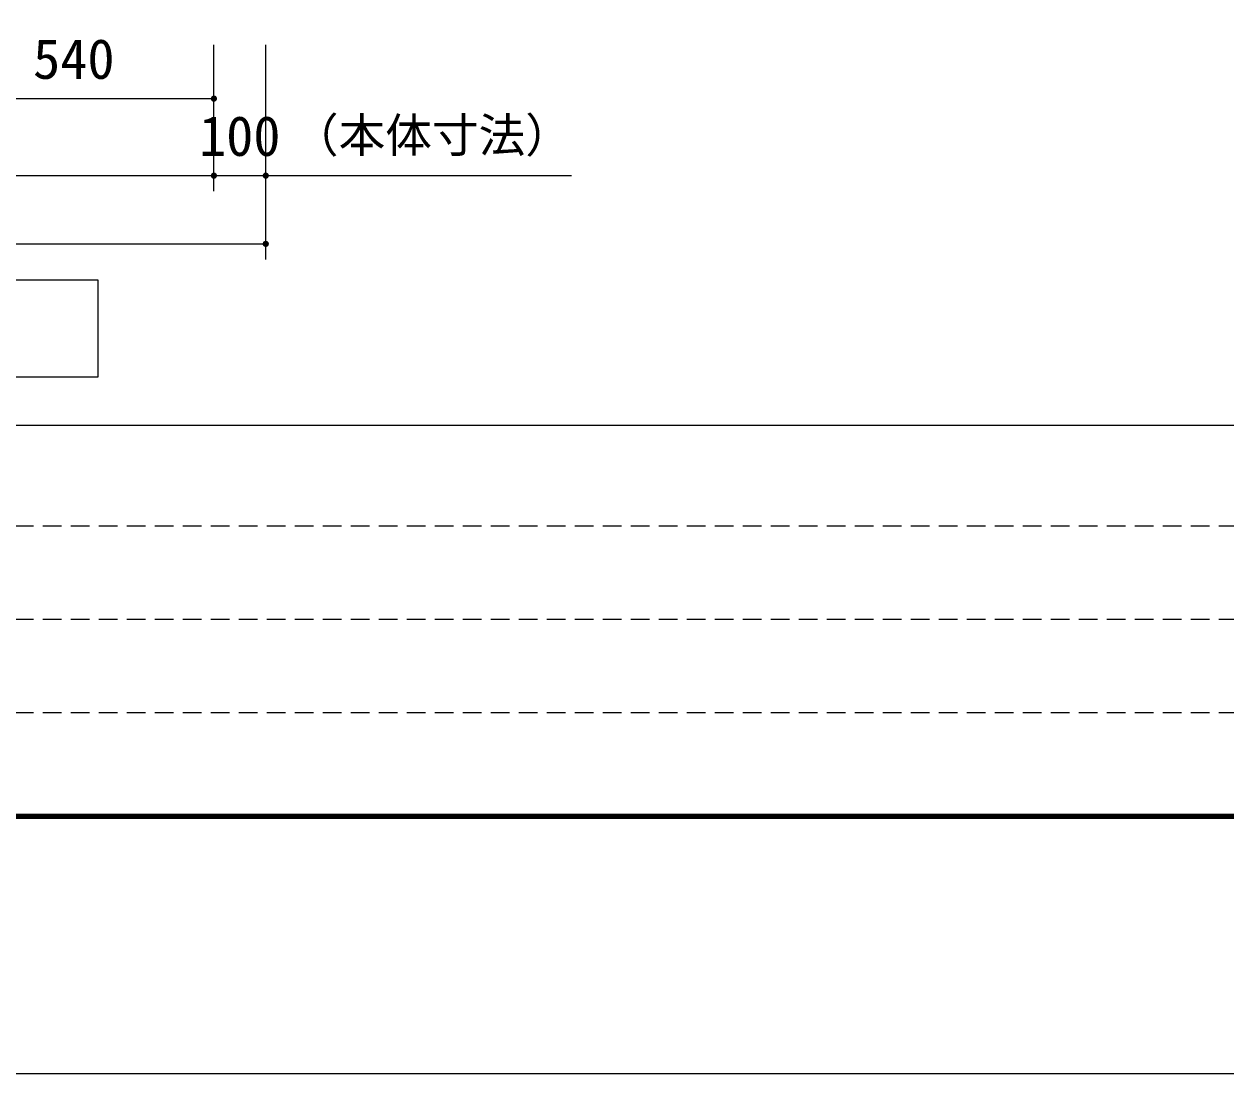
# Model space of a CAD drawing. Units: millimetres, scale not verified. Extents: x -11715 to 8910, y -9164 to 6308.
# Drawn here: x -3720 to -1402, y -6308 to -4283 of the extents above; entities that cross this region are included whole.
import ezdxf
from ezdxf.enums import TextEntityAlignment as Align

# ---------------------------------------------------------------- set-up
doc = ezdxf.new("R2010")
doc.units = ezdxf.units.MM
doc.header["$LTSCALE"] = 30
doc.linetypes.add('DASHED1', pattern=[1.8, 1.2, -0.6])
for name, color, linetype, lineweight in [('0-0_製作', 5, 'Continuous', 25), ('0-1_機器', 2, 'Continuous', 25), ('0-F_図面枠', 7, 'Continuous', 25), ('1-0_Axis_waku', 7, 'Continuous', 25)]:
    doc.layers.add(name, color=color, linetype=linetype, lineweight=lineweight)
doc.styles.add('ＭＳ ゴシック', font='')
doc.styles.get('ＭＳ ゴシック').set_extended_font_data('MS Gothic')

msp = doc.modelspace()

# ---------------------------------------------------------------- linework, layer by layer
at = {"layer": '0-0_製作', "color": 2}
for p, q in [((-3354.17, -4456.93), (-3354.17, -4323.26)), ((-3354.17, -4605.48), (-3354.17, -4323.26)), ((-3254.17, -4605.48), (-3254.17, -4323.26)), ((-3254.17, -4736.99), (-3254.17, -4575.48)), ((-3254.17, -4575.48), (-2664.52, -4575.48))]:
    msp.add_line(p, q, dxfattribs=at)
at = {"layer": '0-0_製作'}
for points in [[(-3360.16, -4426.56), (-3354.17, -4426.93), (-3360.17, -4426.93)], [(-3360.17, -4426.93), (-3354.17, -4426.93), (-3360.12, -4427.69)], [(-3360.07, -4425.81), (-3354.17, -4426.93), (-3360.16, -4426.56)], [(-3360.12, -4427.69), (-3354.17, -4426.93), (-3359.98, -4428.43)], [(-3359.88, -4425.08), (-3354.17, -4426.93), (-3360.07, -4425.81)], [(-3359.98, -4428.43), (-3354.17, -4426.93), (-3354.17, -4432.93)], [(-3359.6, -4424.38), (-3354.17, -4426.93), (-3359.88, -4425.08)], [(-3359.24, -4423.72), (-3354.17, -4426.93), (-3359.6, -4424.38)], [(-3358.8, -4423.11), (-3354.17, -4426.93), (-3359.24, -4423.72)], [(-3358.8, -4423.11), (-3354.17, -4420.93), (-3354.17, -4426.93)], [(-3358.28, -4422.56), (-3354.17, -4420.93), (-3358.8, -4423.11)], [(-3357.7, -4422.08), (-3354.17, -4420.93), (-3358.28, -4422.56)], [(-3357.06, -4421.68), (-3354.17, -4420.93), (-3357.7, -4422.08)], [(-3356.38, -4421.35), (-3354.17, -4420.93), (-3357.06, -4421.68)], [(-3355.66, -4421.12), (-3354.17, -4420.93), (-3356.38, -4421.35)], [(-3354.92, -4420.98), (-3354.17, -4420.93), (-3355.66, -4421.12)], [(-3354.17, -4420.93), (-3348.17, -4426.93), (-3354.17, -4426.93)], [(-3354.17, -4420.93), (-3348.22, -4426.18), (-3348.17, -4426.93)], [(-3354.17, -4420.93), (-3348.36, -4425.44), (-3348.22, -4426.18)], [(-3354.17, -4420.93), (-3348.59, -4424.72), (-3348.36, -4425.44)], [(-3353.8, -4420.95), (-3348.59, -4424.72), (-3354.17, -4420.93)], [(-3354.17, -4426.93), (-3353.42, -4432.89), (-3354.17, -4432.93)], [(-3354.17, -4426.93), (-3352.68, -4432.74), (-3353.42, -4432.89)], [(-3354.17, -4426.93), (-3351.96, -4432.51), (-3352.68, -4432.74)], [(-3354.17, -4426.93), (-3351.28, -4432.19), (-3351.96, -4432.51)], [(-3354.17, -4426.93), (-3350.65, -4431.79), (-3351.28, -4432.19)], [(-3354.17, -4426.93), (-3350.06, -4431.31), (-3350.65, -4431.79)], [(-3354.17, -4426.93), (-3349.55, -4430.76), (-3350.06, -4431.31)], [(-3354.17, -4426.93), (-3349.11, -4430.15), (-3349.55, -4430.76)], [(-3348.17, -4426.93), (-3349.11, -4430.15), (-3354.17, -4426.93)], [(-3353.05, -4421.04), (-3348.59, -4424.72), (-3353.8, -4420.95)], [(-3353.05, -4421.04), (-3348.91, -4424.04), (-3348.59, -4424.72)], [(-3352.32, -4421.23), (-3348.91, -4424.04), (-3353.05, -4421.04)], [(-3352.32, -4421.23), (-3349.32, -4423.41), (-3348.91, -4424.04)], [(-3351.62, -4421.5), (-3349.32, -4423.41), (-3352.32, -4421.23)], [(-3351.62, -4421.5), (-3349.8, -4422.83), (-3349.32, -4423.41)], [(-3350.96, -4421.87), (-3349.8, -4422.83), (-3351.62, -4421.5)], [(-3350.96, -4421.87), (-3350.35, -4422.31), (-3349.8, -4422.83)], [(-3348.17, -4426.93), (-3348.74, -4429.49), (-3349.11, -4430.15)], [(-3348.17, -4426.93), (-3348.47, -4428.79), (-3348.74, -4429.49)], [(-3348.17, -4426.93), (-3348.28, -4428.06), (-3348.47, -4428.79)], [(-3348.17, -4426.93), (-3348.18, -4427.31), (-3348.28, -4428.06)], [(-3359.98, -4428.43), (-3354.55, -4432.92), (-3359.75, -4429.14)], [(-3359.98, -4428.43), (-3354.17, -4432.93), (-3354.55, -4432.92)], [(-3359.75, -4429.14), (-3355.3, -4432.83), (-3359.43, -4429.82)], [(-3359.75, -4429.14), (-3354.55, -4432.92), (-3355.3, -4432.83)], [(-3359.43, -4429.82), (-3356.03, -4432.64), (-3359.03, -4430.46)], [(-3359.43, -4429.82), (-3355.3, -4432.83), (-3356.03, -4432.64)], [(-3359.03, -4430.46), (-3356.73, -4432.36), (-3358.55, -4431.04)], [(-3359.03, -4430.46), (-3356.03, -4432.64), (-3356.73, -4432.36)], [(-3358.55, -4431.04), (-3357.39, -4432), (-3358, -4431.56)], [(-3358.55, -4431.04), (-3356.73, -4432.36), (-3357.39, -4432)], [(-3360.16, -4575.1), (-3354.17, -4575.48), (-3360.17, -4575.48)], [(-3360.17, -4575.48), (-3354.17, -4575.48), (-3360.12, -4576.23)], [(-3360.07, -4574.36), (-3354.17, -4575.48), (-3360.16, -4575.1)], [(-3360.12, -4576.23), (-3354.17, -4575.48), (-3359.98, -4576.97)], [(-3359.88, -4573.63), (-3354.17, -4575.48), (-3360.07, -4574.36)], [(-3359.98, -4576.97), (-3354.17, -4575.48), (-3354.17, -4581.48)], [(-3359.98, -4576.97), (-3354.55, -4581.47), (-3359.75, -4577.69)], [(-3359.98, -4576.97), (-3354.17, -4581.48), (-3354.55, -4581.47)], [(-3359.6, -4572.93), (-3354.17, -4575.48), (-3359.88, -4573.63)], [(-3359.75, -4577.69), (-3355.3, -4581.37), (-3359.43, -4578.37)], [(-3359.75, -4577.69), (-3354.55, -4581.47), (-3355.3, -4581.37)], [(-3359.24, -4572.27), (-3354.17, -4575.48), (-3359.6, -4572.93)], [(-3359.43, -4578.37), (-3356.03, -4581.19), (-3359.03, -4579.01)], [(-3359.43, -4578.37), (-3355.3, -4581.37), (-3356.03, -4581.19)], [(-3358.8, -4571.66), (-3354.17, -4575.48), (-3359.24, -4572.27)], [(-3359.03, -4579.01), (-3356.73, -4580.91), (-3358.55, -4579.59)], [(-3359.03, -4579.01), (-3356.03, -4581.19), (-3356.73, -4580.91)], [(-3358.8, -4571.66), (-3354.17, -4569.48), (-3354.17, -4575.48)], [(-3358.28, -4571.11), (-3354.17, -4569.48), (-3358.8, -4571.66)], [(-3358.55, -4579.59), (-3357.39, -4580.55), (-3358, -4580.1)], [(-3358.55, -4579.59), (-3356.73, -4580.91), (-3357.39, -4580.55)], [(-3357.7, -4570.63), (-3354.17, -4569.48), (-3358.28, -4571.11)], [(-3357.06, -4570.22), (-3354.17, -4569.48), (-3357.7, -4570.63)], [(-3356.38, -4569.9), (-3354.17, -4569.48), (-3357.06, -4570.22)], [(-3355.66, -4569.67), (-3354.17, -4569.48), (-3356.38, -4569.9)], [(-3354.92, -4569.53), (-3354.17, -4569.48), (-3355.66, -4569.67)], [(-3354.17, -4569.48), (-3348.17, -4575.48), (-3354.17, -4575.48)], [(-3354.17, -4569.48), (-3348.22, -4574.73), (-3348.17, -4575.48)], [(-3354.17, -4569.48), (-3348.36, -4573.99), (-3348.22, -4574.73)], [(-3354.17, -4569.48), (-3348.59, -4573.27), (-3348.36, -4573.99)], [(-3353.8, -4569.49), (-3348.59, -4573.27), (-3354.17, -4569.48)], [(-3354.17, -4575.48), (-3353.42, -4581.43), (-3354.17, -4581.48)], [(-3354.17, -4575.48), (-3352.68, -4581.29), (-3353.42, -4581.43)], [(-3354.17, -4575.48), (-3351.96, -4581.06), (-3352.68, -4581.29)], [(-3354.17, -4575.48), (-3351.28, -4580.74), (-3351.96, -4581.06)], [(-3354.17, -4575.48), (-3350.65, -4580.33), (-3351.28, -4580.74)], [(-3354.17, -4575.48), (-3350.06, -4579.85), (-3350.65, -4580.33)], [(-3354.17, -4575.48), (-3349.55, -4579.3), (-3350.06, -4579.85)], [(-3354.17, -4575.48), (-3349.11, -4578.7), (-3349.55, -4579.3)], [(-3348.17, -4575.48), (-3349.11, -4578.7), (-3354.17, -4575.48)], [(-3353.05, -4569.59), (-3348.59, -4573.27), (-3353.8, -4569.49)], [(-3353.05, -4569.59), (-3348.91, -4572.59), (-3348.59, -4573.27)], [(-3352.32, -4569.77), (-3348.91, -4572.59), (-3353.05, -4569.59)], [(-3352.32, -4569.77), (-3349.32, -4571.95), (-3348.91, -4572.59)], [(-3351.62, -4570.05), (-3349.32, -4571.95), (-3352.32, -4569.77)], [(-3351.62, -4570.05), (-3349.8, -4571.37), (-3349.32, -4571.95)], [(-3350.96, -4570.41), (-3349.8, -4571.37), (-3351.62, -4570.05)], [(-3350.96, -4570.41), (-3350.35, -4570.86), (-3349.8, -4571.37)], [(-3348.17, -4575.48), (-3348.74, -4578.03), (-3349.11, -4578.7)], [(-3348.17, -4575.48), (-3348.47, -4577.33), (-3348.74, -4578.03)], [(-3348.17, -4575.48), (-3348.28, -4576.6), (-3348.47, -4577.33)], [(-3348.17, -4575.48), (-3348.18, -4575.86), (-3348.28, -4576.6)], [(-3260.16, -4575.1), (-3254.17, -4575.48), (-3260.17, -4575.48)], [(-3260.17, -4575.48), (-3254.17, -4575.48), (-3260.12, -4576.23)], [(-3260.06, -4574.36), (-3254.17, -4575.48), (-3260.16, -4575.1)], [(-3260.12, -4576.23), (-3254.17, -4575.48), (-3259.98, -4576.97)], [(-3259.88, -4573.63), (-3254.17, -4575.48), (-3260.06, -4574.36)], [(-3259.98, -4576.97), (-3254.17, -4575.48), (-3254.17, -4581.48)], [(-3259.98, -4576.97), (-3254.17, -4581.48), (-3259.75, -4577.69)], [(-3259.6, -4572.93), (-3254.17, -4575.48), (-3259.88, -4573.63)], [(-3259.75, -4577.69), (-3254.55, -4581.47), (-3259.43, -4578.37)], [(-3259.75, -4577.69), (-3254.17, -4581.48), (-3254.55, -4581.47)], [(-3259.24, -4572.27), (-3254.17, -4575.48), (-3259.6, -4572.93)], [(-3259.43, -4578.37), (-3255.29, -4581.37), (-3259.02, -4579.01)], [(-3259.43, -4578.37), (-3254.55, -4581.47), (-3255.29, -4581.37)], [(-3258.79, -4571.66), (-3254.17, -4575.48), (-3259.24, -4572.27)], [(-3259.02, -4579.01), (-3256.02, -4581.19), (-3258.54, -4579.59)], [(-3259.02, -4579.01), (-3255.29, -4581.37), (-3256.02, -4581.19)], [(-3258.79, -4571.66), (-3254.17, -4569.48), (-3254.17, -4575.48)], [(-3258.28, -4571.11), (-3254.17, -4569.48), (-3258.79, -4571.66)], [(-3258.54, -4579.59), (-3256.72, -4580.91), (-3257.99, -4580.1)], [(-3258.54, -4579.59), (-3256.02, -4581.19), (-3256.72, -4580.91)], [(-3257.7, -4570.63), (-3254.17, -4569.48), (-3258.28, -4571.11)], [(-3257.99, -4580.1), (-3256.72, -4580.91), (-3257.38, -4580.55)], [(-3257.06, -4570.22), (-3254.17, -4569.48), (-3257.7, -4570.63)], [(-3256.38, -4569.9), (-3254.17, -4569.48), (-3257.06, -4570.22)], [(-3255.66, -4569.67), (-3254.17, -4569.48), (-3256.38, -4569.9)], [(-3254.92, -4569.53), (-3254.17, -4569.48), (-3255.66, -4569.67)], [(-3254.17, -4569.48), (-3248.17, -4575.48), (-3254.17, -4575.48)], [(-3254.17, -4569.48), (-3248.22, -4574.73), (-3248.17, -4575.48)], [(-3254.17, -4569.48), (-3248.36, -4573.99), (-3248.22, -4574.73)], [(-3254.17, -4569.48), (-3248.59, -4573.27), (-3248.36, -4573.99)], [(-3253.79, -4569.49), (-3248.59, -4573.27), (-3254.17, -4569.48)], [(-3254.17, -4575.48), (-3253.42, -4581.43), (-3254.17, -4581.48)], [(-3254.17, -4575.48), (-3252.68, -4581.29), (-3253.42, -4581.43)], [(-3254.17, -4575.48), (-3251.96, -4581.06), (-3252.68, -4581.29)], [(-3254.17, -4575.48), (-3251.28, -4580.74), (-3251.96, -4581.06)], [(-3254.17, -4575.48), (-3250.64, -4580.33), (-3251.28, -4580.74)], [(-3254.17, -4575.48), (-3250.06, -4579.85), (-3250.64, -4580.33)], [(-3254.17, -4575.48), (-3249.55, -4579.3), (-3250.06, -4579.85)], [(-3254.17, -4575.48), (-3249.1, -4578.7), (-3249.55, -4579.3)], [(-3248.17, -4575.48), (-3249.1, -4578.7), (-3254.17, -4575.48)], [(-3253.79, -4569.49), (-3248.91, -4572.59), (-3248.59, -4573.27)], [(-3253.05, -4569.59), (-3248.91, -4572.59), (-3253.79, -4569.49)], [(-3253.05, -4569.59), (-3249.32, -4571.95), (-3248.91, -4572.59)], [(-3252.32, -4569.77), (-3249.32, -4571.95), (-3253.05, -4569.59)], [(-3252.32, -4569.77), (-3249.8, -4571.37), (-3249.32, -4571.95)], [(-3251.62, -4570.05), (-3249.8, -4571.37), (-3252.32, -4569.77)], [(-3251.62, -4570.05), (-3250.35, -4570.86), (-3249.8, -4571.37)], [(-3250.96, -4570.41), (-3250.35, -4570.86), (-3251.62, -4570.05)], [(-3248.17, -4575.48), (-3248.74, -4578.03), (-3249.1, -4578.7)], [(-3248.17, -4575.48), (-3248.46, -4577.33), (-3248.74, -4578.03)], [(-3248.17, -4575.48), (-3248.28, -4576.6), (-3248.46, -4577.33)], [(-3248.17, -4575.48), (-3248.18, -4575.86), (-3248.28, -4576.6)], [(-3259.88, -4705.13), (-3254.17, -4706.99), (-3260.06, -4705.86)], [(-3259.6, -4704.43), (-3254.17, -4706.99), (-3259.88, -4705.13)], [(-3259.24, -4703.77), (-3254.17, -4706.99), (-3259.6, -4704.43)], [(-3258.79, -4703.16), (-3254.17, -4706.99), (-3259.24, -4703.77)], [(-3258.79, -4703.16), (-3254.17, -4700.99), (-3254.17, -4706.99)], [(-3258.28, -4702.61), (-3254.17, -4700.99), (-3258.79, -4703.16)], [(-3257.7, -4702.13), (-3254.17, -4700.99), (-3258.28, -4702.61)], [(-3257.06, -4701.73), (-3254.17, -4700.99), (-3257.7, -4702.13)], [(-3256.38, -4701.41), (-3254.17, -4700.99), (-3257.06, -4701.73)], [(-3255.66, -4701.17), (-3254.17, -4700.99), (-3256.38, -4701.41)], [(-3254.92, -4701.03), (-3254.17, -4700.99), (-3255.66, -4701.17)], [(-3254.17, -4700.99), (-3248.17, -4706.99), (-3254.17, -4706.99)], [(-3254.17, -4700.99), (-3248.22, -4706.23), (-3248.17, -4706.99)], [(-3254.17, -4700.99), (-3248.36, -4705.49), (-3248.22, -4706.23)], [(-3254.17, -4700.99), (-3248.59, -4704.78), (-3248.36, -4705.49)], [(-3253.79, -4701), (-3248.59, -4704.78), (-3254.17, -4700.99)], [(-3253.79, -4701), (-3248.91, -4704.1), (-3248.59, -4704.78)], [(-3253.05, -4701.09), (-3248.91, -4704.1), (-3253.79, -4701)], [(-3253.05, -4701.09), (-3249.32, -4703.46), (-3248.91, -4704.1)], [(-3252.32, -4701.28), (-3249.32, -4703.46), (-3253.05, -4701.09)], [(-3252.32, -4701.28), (-3249.8, -4702.88), (-3249.32, -4703.46)], [(-3251.62, -4701.56), (-3249.8, -4702.88), (-3252.32, -4701.28)], [(-3251.62, -4701.56), (-3250.35, -4702.36), (-3249.8, -4702.88)], [(-3250.96, -4701.92), (-3250.35, -4702.36), (-3251.62, -4701.56)], [(-3260.16, -4706.61), (-3254.17, -4706.99), (-3260.17, -4706.99)], [(-3260.17, -4706.99), (-3254.17, -4706.99), (-3260.12, -4707.74)], [(-3260.06, -4705.86), (-3254.17, -4706.99), (-3260.16, -4706.61)], [(-3260.12, -4707.74), (-3254.17, -4706.99), (-3259.98, -4708.48)], [(-3259.98, -4708.48), (-3254.17, -4706.99), (-3254.17, -4712.99)], [(-3259.98, -4708.48), (-3254.17, -4712.99), (-3259.75, -4709.19)], [(-3259.75, -4709.19), (-3254.55, -4712.97), (-3259.43, -4709.88)], [(-3259.75, -4709.19), (-3254.17, -4712.99), (-3254.55, -4712.97)], [(-3259.43, -4709.88), (-3255.29, -4712.88), (-3259.02, -4710.51)], [(-3259.43, -4709.88), (-3254.55, -4712.97), (-3255.29, -4712.88)], [(-3259.02, -4710.51), (-3256.02, -4712.69), (-3258.54, -4711.09)], [(-3259.02, -4710.51), (-3255.29, -4712.88), (-3256.02, -4712.69)], [(-3258.54, -4711.09), (-3256.72, -4712.42), (-3257.99, -4711.61)], [(-3258.54, -4711.09), (-3256.02, -4712.69), (-3256.72, -4712.42)], [(-3257.99, -4711.61), (-3256.72, -4712.42), (-3257.38, -4712.05)], [(-3254.17, -4706.99), (-3253.42, -4712.94), (-3254.17, -4712.99)], [(-3254.17, -4706.99), (-3252.68, -4712.8), (-3253.42, -4712.94)], [(-3254.17, -4706.99), (-3251.96, -4712.56), (-3252.68, -4712.8)], [(-3254.17, -4706.99), (-3251.28, -4712.24), (-3251.96, -4712.56)], [(-3254.17, -4706.99), (-3250.64, -4711.84), (-3251.28, -4712.24)], [(-3254.17, -4706.99), (-3250.06, -4711.36), (-3250.64, -4711.84)], [(-3254.17, -4706.99), (-3249.55, -4710.81), (-3250.06, -4711.36)], [(-3254.17, -4706.99), (-3249.1, -4710.2), (-3249.55, -4710.81)], [(-3248.17, -4706.99), (-3249.1, -4710.2), (-3254.17, -4706.99)], [(-3248.17, -4706.99), (-3248.74, -4709.54), (-3249.1, -4710.2)], [(-3248.17, -4706.99), (-3248.46, -4708.84), (-3248.74, -4709.54)], [(-3248.17, -4706.99), (-3248.28, -4708.11), (-3248.46, -4708.84)], [(-3248.17, -4706.99), (-3248.18, -4707.36), (-3248.28, -4708.11)]]:
    msp.add_solid(points, dxfattribs=at)
at = {"layer": '0-1_機器'}
for p, q in [((-3894.17, -4426.93), (-3354.17, -4426.93)), ((-5954.17, -4575.48), (-3354.17, -4575.48)), ((-3354.17, -4575.48), (-3254.17, -4575.48)), ((-6054.17, -4706.99), (-3254.17, -4706.99))]:
    msp.add_line(p, q, dxfattribs=at)
at = {"layer": '0-1_機器', "color": 3}
msp.add_lwpolyline([(-3577.74, -4963.44), (-3577.74, -4777.13), (-5607.07, -4777.13), (-5607.07, -4963.44)], close=True, dxfattribs=at)
at = {"layer": '0-F_図面枠'}
msp.add_lwpolyline([(-8910, -6307.5), (-8910, 6307.5), (8910, 6307.5), (8910, -6307.5)], close=True, dxfattribs=at)
at = {"layer": '1-0_Axis_waku'}
for p, q in [((-7770, -5056.5), (8400, -5056.5)), ((8408.4, -5814.9), (-7778.4, -5814.9)), ((8407.8, -5814.3), (-7777.8, -5814.3)), ((8407.2, -5813.7), (-7777.2, -5813.7)), ((8406.6, -5813.1), (-7776.6, -5813.1)), ((8406, -5812.5), (-7776, -5812.5)), ((8405.4, -5811.9), (-7775.4, -5811.9)), ((8404.8, -5811.3), (-7774.8, -5811.3)), ((8404.2, -5810.7), (-7774.2, -5810.7)), ((8403.6, -5810.1), (-7773.6, -5810.1)), ((8403, -5809.5), (-7773, -5809.5)), ((8402.4, -5808.9), (-7772.4, -5808.9)), ((8401.8, -5808.3), (-7771.8, -5808.3)), ((8401.2, -5807.7), (-7771.2, -5807.7)), ((8400.6, -5807.1), (-7770.6, -5807.1)), ((-7770, -5806.5), (8400, -5806.5))]:
    msp.add_line(p, q, dxfattribs=at)
at = {"layer": '1-0_Axis_waku', "linetype": 'DASHED1'}
for p, q in [((240, -5251.5), (-7770, -5251.5)), ((240, -5431.5), (-7770, -5431.5)), ((240, -5611.5), (-7770, -5611.5))]:
    msp.add_line(p, q, dxfattribs=at)

# ---------------------------------------------------------------- texts
at = {"layer": '0-0_製作', "color": 4, "style": 'ＭＳ ゴシック'}
msp.add_text('（本体寸法）', height=65.98, dxfattribs=at).set_placement((-3203.67, -4550.19), align=Align.BOTTOM_LEFT)
at = {"layer": '0-1_機器', "color": 4, "style": 'ＭＳ ゴシック'}
for s, p in [('540', (-3702.92, -4411.93)), ('100', (-3382.92, -4560.48))]:
    msp.add_text(s, height=76.98, dxfattribs=at).set_placement(p, align=Align.BOTTOM_LEFT)

doc.saveas('drawing.dxf')
